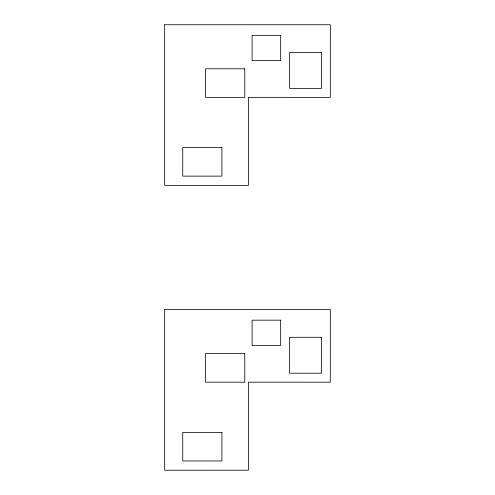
<?xml version="1.0" encoding="UTF-8"?>
<svg xmlns="http://www.w3.org/2000/svg" width="495" height="495" viewBox="0 0 495 495"><rect width="100%" height="100%" fill="white"/><g stroke="black" fill="none" stroke-linecap="round" stroke-linejoin="round"><path stroke-width="0.74" d="M164.68 309.573L164.668 470.25L248.372 470.244L248.397 382.183L330.307 382.196L330.332 309.579L164.68 309.573M164.68 24.75L164.668 185.427L248.372 185.415L248.397 97.36L330.307 97.367L330.332 24.756L164.68 24.75M280.665 35.337L252.103 35.337L252.103 60.638L280.665 60.638L280.665 35.337M321.472 52.476L289.643 52.476L289.643 88.388L321.472 88.388L321.472 52.476M244.759 68.799L205.586 68.799L205.586 97.367L244.759 97.367L244.759 68.799M221.909 147.553L182.735 147.553L182.735 176.121L221.909 176.121L221.909 147.553M280.665 320.166L252.103 320.166L252.103 345.467L280.665 345.467L280.665 320.166M321.472 337.305L289.643 337.305L289.643 373.211L321.472 373.211L321.472 337.305M244.759 353.628L205.586 353.628L205.586 382.19L244.759 382.19L244.759 353.628M221.909 432.382L182.735 432.382L182.735 460.944L221.909 460.944L221.909 432.382"/></g></svg>
